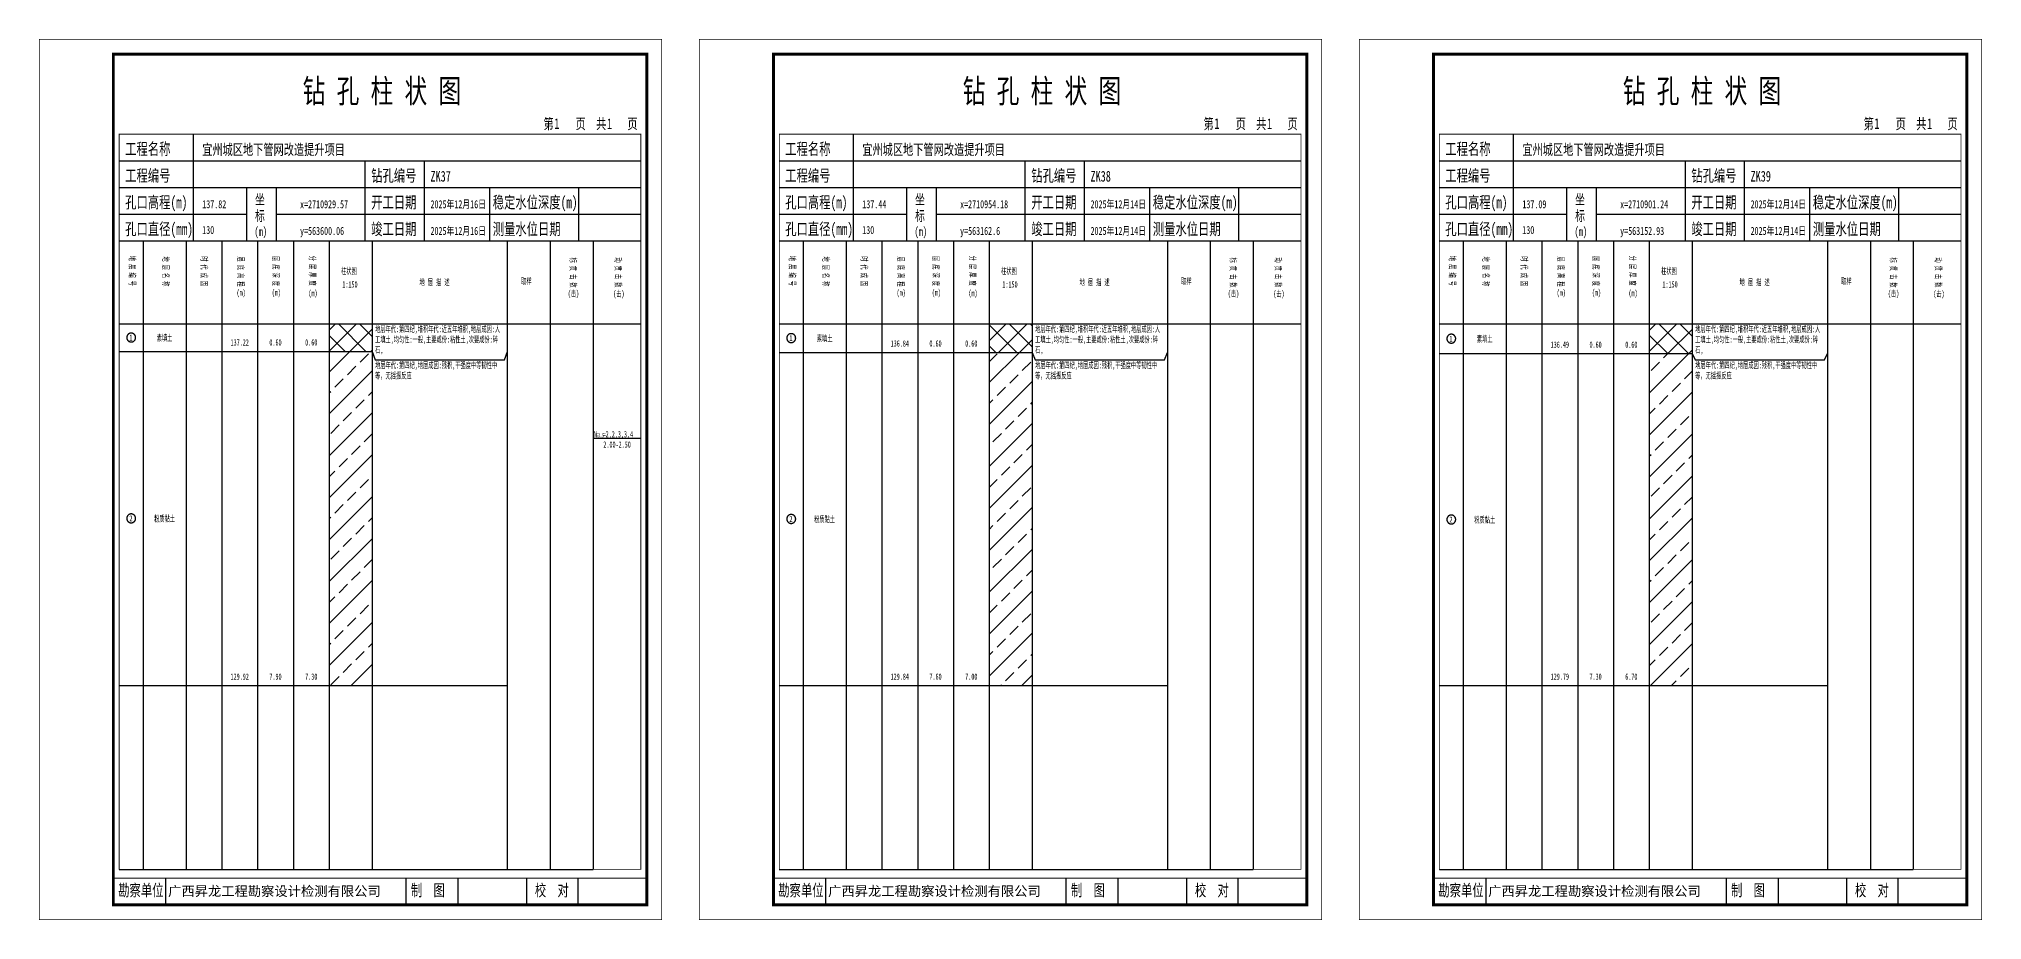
# Model space of a CAD drawing. Header units: millimetres. Extents: x 0 to 2711117, y 0 to 567555.
# Drawn here: x 66583 to 67239, y 0 to 297 of the extents above; entities that cross this region are included whole.
import ezdxf
from ezdxf.enums import TextEntityAlignment as Align

# ---------------------------------------------------------------- set-up
doc = ezdxf.new("R2010")
doc.units = ezdxf.units.MM
doc.layers.add('GICAD_POU_TEXTS', color=7, linetype='Continuous')
doc.layers.add('勘察点图例', color=7, linetype='Continuous')
doc.styles.add('HEAD_FONT', font='simfang.ttf', dxfattribs={"width": 0.6})
doc.styles.add('HEAD_FONT2', font='simfang.ttf', dxfattribs={"width": 0.6})
doc.styles.add('HT', font='simhei.ttf')
doc.styles.add('LZ_FONT', font='simfang.ttf', dxfattribs={"width": 0.7, "height": 8})
doc.styles.add('成果图图块', font='simfang.ttf', dxfattribs={"height": 2.5})
doc.styles.add('成果图表体', font='simfang.ttf', dxfattribs={"width": 0.6, "height": 2.1})
pattern_1 = [(45, (0, 0), (-3.5355339, 3.5355339), []), (135, (0, 0), (-3.5355339, -3.5355339), [])]
pattern_2 = [(45, (0, 0), (-7.0710678, 7.0710678), []), (45, (7.071, 0), (-7.0710678, 7.0710678), [4, -2])]

# ---------------------------------------------------------------- blocks, each defined once
blk = doc.blocks.new('ZK37')
for p, q in [((52, 229), (52, 265)), ((27, 256), (203, 256)), ((110, 229), (110, 256)), ((130, 229), (130, 256)), ((27, 247), (203, 247)), ((70, 229), (70, 247)), ((80, 229), (80, 247)), ((152, 229), (152, 247)), ((182, 229), (182, 247)), ((27, 238), (70, 238)), ((80, 238), (203, 238)), ((27, 229), (35.05, 229)), ((35.05, 229), (35.05, 17)), ((35.05, 229), (49.53, 229)), ((49.53, 229), (49.53, 17)), ((49.53, 229), (61.6, 229)), ((61.6, 229), (61.6, 17)), ((61.6, 229), (73.68, 229)), ((73.68, 229), (73.68, 17)), ((73.68, 229), (85.75, 229)), ((85.75, 229), (85.75, 17)), ((85.75, 229), (97.82, 229)), ((97.82, 229), (97.82, 17)), ((97.82, 229), (112.3, 229)), ((112.3, 229), (112.3, 17)), ((112.3, 229), (157.93, 229)), ((157.93, 229), (157.93, 17)), ((157.93, 229), (172.42, 229)), ((172.42, 229), (172.42, 17)), ((172.42, 229), (186.9, 229)), ((186.9, 229), (186.9, 17)), ((186.9, 229), (203, 229)), ((27, 201), (203, 201)), ((27, 17), (35.05, 17)), ((35.05, 17), (49.53, 17)), ((42.74, 4.95), (42.74, 13.95)), ((42.74, 4.95), (42.74, 13.95)), ((49.53, 17), (61.6, 17)), ((61.6, 17), (73.68, 17)), ((73.68, 17), (85.75, 17)), ((85.75, 17), (97.82, 17)), ((97.82, 17), (112.3, 17)), ((112.3, 17), (157.93, 17)), ((123.83, 4.95), (123.83, 13.95)), ((141.38, 4.95), (141.38, 13.95)), ((157.93, 17), (172.42, 17)), ((164.48, 4.95), (164.48, 13.95)), ((172.42, 17), (186.9, 17)), ((181.84, 4.95), (181.84, 13.95)), ((181.84, 4.95), (181.84, 13.95))]:
    blk.add_line(p, q)
for points, const_width in [([(0, 0), (210, 0), (210, 297), (0, 297)], 0.25), ([(25, 5), (205, 5), (205, 292), (25, 292)], 1), ([(27, 265), (203, 265), (203, 17), (27, 17)], 0.3)]:
    blk.add_lwpolyline(points, close=True, dxfattribs=dict(const_width=const_width))
at = {"const_width": 0.3}
for points in [[(27, 229), (203, 229)], [(25, 14), (205, 14)]]:
    blk.add_lwpolyline(points, dxfattribs=at)
at = {"style": 'LZ_FONT', "width": 0.7}
for s, height, p in [('钻 孔 柱 状 图', 8, (88.9, 275.54)), ('第', 3.6, (170.12, 266.7)), ('1', 3.6, (173.78, 266.75)), ('页', 3.6, (180.96, 266.7)), ('共', 3.6, (187.88, 266.7)), ('1', 3.6, (191.54, 266.7)), ('页', 3.6, (198.44, 266.7)), ('工程名称', 4, (29, 258)), ('宜州城区地下管网改造提升项目', 3.6, (55, 258)), ('工程编号', 4, (29, 249)), ('钻孔编号', 4, (112, 249)), ('ZK37', 3.6, (132, 249)), ('孔口高程(m)', 4, (29, 240)), ('137.82', 2.7, (55, 240)), ('坐', 3.5, (72.79, 241.24)), ('x=2710929.57', 2.7, (88, 240)), ('开工日期', 4, (112, 240)), ('2025年12月16日', 2.7, (132, 240)), ('稳定水位深度(m)', 4, (153, 240)), ('标', 3.5, (72.79, 235.7)), ('孔口直径(mm)', 4, (29, 231)), ('130', 2.7, (54.98, 231.31)), ('(m) ', 3, (72.59, 230.65)), ('y=563600.06', 2.7, (88, 231)), ('竣工日期', 4, (112, 231)), ('2025年12月16日', 2.7, (132, 231)), ('测量水位日期', 4, (153, 231)), ('勘察单位', 4, (26.65, 7.95)), ('制  图', 4, (125.4, 7.95)), ('校  对', 4, (167.22, 7.95))]:
    blk.add_text(s, height=height, dxfattribs=at).set_placement(p)
at = {"style": 'HT'}
blk.add_text('广西昇龙工程勘察设计检测有限公司', height=3.2865, dxfattribs=at).set_placement((43.48, 8.02))
at = {"char_height": 2.1, "width": 22.806, "attachment_point": 1, "rotation": 270, "style": 'HEAD_FONT'}
for s, insert in [('地 层 编 号', (32.46, 223.92)), ('地 层 名 称', (43.79, 223.76)), ('时 代 成 因', (56.67, 223.83)), ('层 底 高 程', (69.07, 223.71)), ('层 底 深 度', (80.9, 223.91)), ('分 层 厚 度', (93.26, 224.01)), ('标 贯 击 数', (181.21, 223.37)), ('动 贯 击 数', (196.38, 223.43))]:
    blk.add_mtext(s, dxfattribs=dict(at, insert=insert))
at = {"char_height": 2.1, "attachment_point": 1}
for s, insert, width, style in [('柱状图', (101.82, 219.87), 7.855, 'HEAD_FONT2'), ('地 层 描 述', (128.29, 216.11), 22.0781, 'HEAD_FONT2'), ('取样', (162.58, 216.44), 7.855, 'HEAD_FONT2'), ('(m)', (66.58, 212.56), 4.7944, 'HEAD_FONT'), ('(m)', (78.47, 212.61), 4.7944, 'HEAD_FONT'), ('(m)', (90.81, 212.43), 4.7944, 'HEAD_FONT'), ('1:150', (102.26, 215.36), 6.9223, 'HEAD_FONT2'), ('(击)', (178.33, 212.31), 7.855, 'HEAD_FONT2'), ('(击)', (193.64, 212.22), 7.855, 'HEAD_FONT2')]:
    blk.add_mtext(s, dxfattribs=dict(at, insert=insert, width=width, style=style))
blk = doc.blocks.new('ZK37_0')
at = {"color": 7}
blk.add_polyline3d([(-1.5, 0.02, 0), (-1.5, -0.06, 0), (-1.49, -0.13, 0), (-1.48, -0.2, 0), (-1.47, -0.28, 0), (-1.46, -0.35, 0), (-1.44, -0.42, 0), (-1.41, -0.49, 0), (-1.39, -0.56, 0), (-1.36, -0.63, 0), (-1.32, -0.69, 0), (-1.29, -0.76, 0), (-1.25, -0.82, 0), (-1.2, -0.88, 0), (-1.16, -0.94, 0), (-1.11, -0.99, 0), (-1.06, -1.04, 0), (-1.01, -1.1, 0), (-0.95, -1.14, 0), (-0.89, -1.19, 0), (-0.83, -1.23, 0), (-0.77, -1.27, 0), (-0.71, -1.31, 0), (-0.64, -1.34, 0), (-0.57, -1.37, 0), (-0.51, -1.4, 0), (-0.44, -1.42, 0), (-0.36, -1.44, 0), (-0.29, -1.46, 0), (-0.22, -1.47, 0), (-0.15, -1.48, 0), (-0.07, -1.48, 0), (0, -1.48, 0), (0.07, -1.48, 0), (0.15, -1.48, 0), (0.22, -1.47, 0), (0.29, -1.46, 0), (0.36, -1.44, 0), (0.44, -1.42, 0), (0.51, -1.4, 0), (0.57, -1.37, 0), (0.64, -1.34, 0), (0.71, -1.31, 0), (0.77, -1.27, 0), (0.83, -1.23, 0), (0.89, -1.19, 0), (0.95, -1.14, 0), (1.01, -1.1, 0), (1.06, -1.04, 0), (1.11, -0.99, 0), (1.16, -0.94, 0), (1.2, -0.88, 0), (1.25, -0.82, 0), (1.29, -0.76, 0), (1.32, -0.69, 0), (1.36, -0.63, 0), (1.39, -0.56, 0), (1.41, -0.49, 0), (1.44, -0.42, 0), (1.46, -0.35, 0), (1.47, -0.28, 0), (1.48, -0.2, 0), (1.49, -0.13, 0), (1.5, -0.06, 0), (1.5, 0.02, 0), (1.5, 0.09, 0), (1.49, 0.16, 0), (1.48, 0.24, 0), (1.47, 0.31, 0), (1.46, 0.38, 0), (1.44, 0.45, 0), (1.41, 0.52, 0), (1.39, 0.59, 0), (1.36, 0.66, 0), (1.32, 0.72, 0), (1.29, 0.79, 0), (1.25, 0.85, 0), (1.2, 0.91, 0), (1.16, 0.97, 0), (1.11, 1.02, 0), (1.06, 1.08, 0), (1.01, 1.13, 0), (0.95, 1.18, 0), (0.89, 1.22, 0), (0.83, 1.26, 0), (0.77, 1.3, 0), (0.71, 1.34, 0), (0.64, 1.37, 0), (0.57, 1.4, 0), (0.51, 1.43, 0), (0.44, 1.45, 0), (0.36, 1.47, 0), (0.29, 1.49, 0), (0.22, 1.5, 0), (0.15, 1.51, 0), (0.07, 1.51, 0), (0, 1.52, 0), (-0.07, 1.51, 0), (-0.15, 1.51, 0), (-0.22, 1.5, 0), (-0.29, 1.49, 0), (-0.36, 1.47, 0), (-0.44, 1.45, 0), (-0.51, 1.43, 0), (-0.57, 1.4, 0), (-0.64, 1.37, 0), (-0.71, 1.34, 0), (-0.77, 1.3, 0), (-0.83, 1.26, 0), (-0.89, 1.22, 0), (-0.95, 1.18, 0), (-1.01, 1.13, 0), (-1.06, 1.08, 0), (-1.11, 1.02, 0), (-1.16, 0.97, 0), (-1.2, 0.91, 0), (-1.25, 0.85, 0), (-1.29, 0.79, 0), (-1.32, 0.72, 0), (-1.36, 0.66, 0), (-1.39, 0.59, 0), (-1.41, 0.52, 0), (-1.44, 0.45, 0), (-1.46, 0.38, 0), (-1.47, 0.31, 0), (-1.48, 0.24, 0), (-1.49, 0.16, 0), (-1.5, 0.09, 0), (-1.5, 0.02, 0)], dxfattribs=at)
at = {"layer": 'GICAD_POU_TEXTS', "color": 7, "style": '成果图图块', "width": 0.7}
blk.add_text('1', height=2, dxfattribs=at).set_placement((-0.09, -0.99), align=Align.CENTER)
blk = doc.blocks.new('ZK37_1')
at = {"color": 7}
blk.add_polyline3d([(-1.5, 0.02, 0), (-1.5, -0.06, 0), (-1.49, -0.13, 0), (-1.48, -0.2, 0), (-1.47, -0.28, 0), (-1.46, -0.35, 0), (-1.44, -0.42, 0), (-1.41, -0.49, 0), (-1.39, -0.56, 0), (-1.36, -0.63, 0), (-1.32, -0.69, 0), (-1.29, -0.76, 0), (-1.25, -0.82, 0), (-1.2, -0.88, 0), (-1.16, -0.94, 0), (-1.11, -0.99, 0), (-1.06, -1.04, 0), (-1.01, -1.1, 0), (-0.95, -1.14, 0), (-0.89, -1.19, 0), (-0.83, -1.23, 0), (-0.77, -1.27, 0), (-0.71, -1.31, 0), (-0.64, -1.34, 0), (-0.57, -1.37, 0), (-0.51, -1.4, 0), (-0.44, -1.42, 0), (-0.36, -1.44, 0), (-0.29, -1.46, 0), (-0.22, -1.47, 0), (-0.15, -1.48, 0), (-0.07, -1.48, 0), (0, -1.48, 0), (0.07, -1.48, 0), (0.15, -1.48, 0), (0.22, -1.47, 0), (0.29, -1.46, 0), (0.36, -1.44, 0), (0.44, -1.42, 0), (0.51, -1.4, 0), (0.57, -1.37, 0), (0.64, -1.34, 0), (0.71, -1.31, 0), (0.77, -1.27, 0), (0.83, -1.23, 0), (0.89, -1.19, 0), (0.95, -1.14, 0), (1.01, -1.1, 0), (1.06, -1.04, 0), (1.11, -0.99, 0), (1.16, -0.94, 0), (1.2, -0.88, 0), (1.25, -0.82, 0), (1.29, -0.76, 0), (1.32, -0.69, 0), (1.36, -0.63, 0), (1.39, -0.56, 0), (1.41, -0.49, 0), (1.44, -0.42, 0), (1.46, -0.35, 0), (1.47, -0.28, 0), (1.48, -0.2, 0), (1.49, -0.13, 0), (1.5, -0.06, 0), (1.5, 0.02, 0), (1.5, 0.09, 0), (1.49, 0.16, 0), (1.48, 0.24, 0), (1.47, 0.31, 0), (1.46, 0.38, 0), (1.44, 0.45, 0), (1.41, 0.52, 0), (1.39, 0.59, 0), (1.36, 0.66, 0), (1.32, 0.72, 0), (1.29, 0.79, 0), (1.25, 0.85, 0), (1.2, 0.91, 0), (1.16, 0.97, 0), (1.11, 1.02, 0), (1.06, 1.08, 0), (1.01, 1.13, 0), (0.95, 1.18, 0), (0.89, 1.22, 0), (0.83, 1.26, 0), (0.77, 1.3, 0), (0.71, 1.34, 0), (0.64, 1.37, 0), (0.57, 1.4, 0), (0.51, 1.43, 0), (0.44, 1.45, 0), (0.36, 1.47, 0), (0.29, 1.49, 0), (0.22, 1.5, 0), (0.15, 1.51, 0), (0.07, 1.51, 0), (0, 1.52, 0), (-0.07, 1.51, 0), (-0.15, 1.51, 0), (-0.22, 1.5, 0), (-0.29, 1.49, 0), (-0.36, 1.47, 0), (-0.44, 1.45, 0), (-0.51, 1.43, 0), (-0.57, 1.4, 0), (-0.64, 1.37, 0), (-0.71, 1.34, 0), (-0.77, 1.3, 0), (-0.83, 1.26, 0), (-0.89, 1.22, 0), (-0.95, 1.18, 0), (-1.01, 1.13, 0), (-1.06, 1.08, 0), (-1.11, 1.02, 0), (-1.16, 0.97, 0), (-1.2, 0.91, 0), (-1.25, 0.85, 0), (-1.29, 0.79, 0), (-1.32, 0.72, 0), (-1.36, 0.66, 0), (-1.39, 0.59, 0), (-1.41, 0.52, 0), (-1.44, 0.45, 0), (-1.46, 0.38, 0), (-1.47, 0.31, 0), (-1.48, 0.24, 0), (-1.49, 0.16, 0), (-1.5, 0.09, 0), (-1.5, 0.02, 0)], dxfattribs=at)
at = {"layer": 'GICAD_POU_TEXTS', "color": 7, "style": '成果图图块', "width": 0.7}
blk.add_text('2', height=2, dxfattribs=at).set_placement((-0.09, -0.99), align=Align.CENTER)
blk = doc.blocks.new('ZK38')
for p, q in [((52, 229), (52, 265)), ((27, 256), (203, 256)), ((110, 229), (110, 256)), ((130, 229), (130, 256)), ((27, 247), (203, 247)), ((70, 229), (70, 247)), ((80, 229), (80, 247)), ((152, 229), (152, 247)), ((182, 229), (182, 247)), ((27, 238), (70, 238)), ((80, 238), (203, 238)), ((27, 229), (35.05, 229)), ((35.05, 229), (35.05, 17)), ((35.05, 229), (49.53, 229)), ((49.53, 229), (49.53, 17)), ((49.53, 229), (61.6, 229)), ((61.6, 229), (61.6, 17)), ((61.6, 229), (73.68, 229)), ((73.68, 229), (73.68, 17)), ((73.68, 229), (85.75, 229)), ((85.75, 229), (85.75, 17)), ((85.75, 229), (97.82, 229)), ((97.82, 229), (97.82, 17)), ((97.82, 229), (112.3, 229)), ((112.3, 229), (112.3, 17)), ((112.3, 229), (157.93, 229)), ((157.93, 229), (157.93, 17)), ((157.93, 229), (172.42, 229)), ((172.42, 229), (172.42, 17)), ((172.42, 229), (186.9, 229)), ((186.9, 229), (186.9, 17)), ((186.9, 229), (203, 229)), ((27, 201), (203, 201)), ((27, 17), (35.05, 17)), ((35.05, 17), (49.53, 17)), ((42.74, 4.95), (42.74, 13.95)), ((42.74, 4.95), (42.74, 13.95)), ((49.53, 17), (61.6, 17)), ((61.6, 17), (73.68, 17)), ((73.68, 17), (85.75, 17)), ((85.75, 17), (97.82, 17)), ((97.82, 17), (112.3, 17)), ((112.3, 17), (157.93, 17)), ((123.83, 4.95), (123.83, 13.95)), ((141.38, 4.95), (141.38, 13.95)), ((157.93, 17), (172.42, 17)), ((164.48, 4.95), (164.48, 13.95)), ((172.42, 17), (186.9, 17)), ((181.84, 4.95), (181.84, 13.95)), ((181.84, 4.95), (181.84, 13.95))]:
    blk.add_line(p, q)
for points, const_width in [([(0, 0), (210, 0), (210, 297), (0, 297)], 0.25), ([(25, 5), (205, 5), (205, 292), (25, 292)], 1), ([(27, 265), (203, 265), (203, 17), (27, 17)], 0.3)]:
    blk.add_lwpolyline(points, close=True, dxfattribs=dict(const_width=const_width))
at = {"const_width": 0.3}
for points in [[(27, 229), (203, 229)], [(25, 14), (205, 14)]]:
    blk.add_lwpolyline(points, dxfattribs=at)
at = {"style": 'LZ_FONT', "width": 0.7}
for s, height, p in [('钻 孔 柱 状 图', 8, (88.9, 275.54)), ('第', 3.6, (170.12, 266.7)), ('1', 3.6, (173.78, 266.75)), ('页', 3.6, (180.96, 266.7)), ('共', 3.6, (187.88, 266.7)), ('1', 3.6, (191.54, 266.7)), ('页', 3.6, (198.44, 266.7)), ('工程名称', 4, (29, 258)), ('宜州城区地下管网改造提升项目', 3.6, (55, 258)), ('工程编号', 4, (29, 249)), ('钻孔编号', 4, (112, 249)), ('ZK38', 3.6, (132, 249)), ('孔口高程(m)', 4, (29, 240)), ('137.44', 2.7, (55, 240)), ('坐', 3.5, (72.79, 241.24)), ('x=2710954.18', 2.7, (88, 240)), ('开工日期', 4, (112, 240)), ('2025年12月14日', 2.7, (132, 240)), ('稳定水位深度(m)', 4, (153, 240)), ('标', 3.5, (72.79, 235.7)), ('孔口直径(mm)', 4, (29, 231)), ('130', 2.7, (54.98, 231.31)), ('(m) ', 3, (72.59, 230.65)), ('y=563162.6', 2.7, (88, 231)), ('竣工日期', 4, (112, 231)), ('2025年12月14日', 2.7, (132, 231)), ('测量水位日期', 4, (153, 231)), ('勘察单位', 4, (26.65, 7.95)), ('制  图', 4, (125.4, 7.95)), ('校  对', 4, (167.22, 7.95))]:
    blk.add_text(s, height=height, dxfattribs=at).set_placement(p)
at = {"style": 'HT'}
blk.add_text('广西昇龙工程勘察设计检测有限公司', height=3.2865, dxfattribs=at).set_placement((43.48, 8.02))
at = {"char_height": 2.1, "width": 22.806, "attachment_point": 1, "rotation": 270, "style": 'HEAD_FONT'}
for s, insert in [('地 层 编 号', (32.46, 223.92)), ('地 层 名 称', (43.79, 223.76)), ('时 代 成 因', (56.67, 223.83)), ('层 底 高 程', (69.07, 223.71)), ('层 底 深 度', (80.9, 223.91)), ('分 层 厚 度', (93.26, 224.01)), ('标 贯 击 数', (181.21, 223.37)), ('动 贯 击 数', (196.38, 223.43))]:
    blk.add_mtext(s, dxfattribs=dict(at, insert=insert))
at = {"char_height": 2.1, "attachment_point": 1}
for s, insert, width, style in [('柱状图', (101.82, 219.87), 7.855, 'HEAD_FONT2'), ('地 层 描 述', (128.29, 216.11), 22.0781, 'HEAD_FONT2'), ('取样', (162.58, 216.44), 7.855, 'HEAD_FONT2'), ('(m)', (66.58, 212.56), 4.7944, 'HEAD_FONT'), ('(m)', (78.47, 212.61), 4.7944, 'HEAD_FONT'), ('(m)', (90.81, 212.43), 4.7944, 'HEAD_FONT'), ('1:150', (102.26, 215.36), 6.9223, 'HEAD_FONT2'), ('(击)', (178.33, 212.31), 7.855, 'HEAD_FONT2'), ('(击)', (193.64, 212.22), 7.855, 'HEAD_FONT2')]:
    blk.add_mtext(s, dxfattribs=dict(at, insert=insert, width=width, style=style))
blk = doc.blocks.new('ZK38_0')
at = {"color": 7}
blk.add_polyline3d([(-1.5, 0.02, 0), (-1.5, -0.06, 0), (-1.49, -0.13, 0), (-1.48, -0.2, 0), (-1.47, -0.28, 0), (-1.46, -0.35, 0), (-1.44, -0.42, 0), (-1.41, -0.49, 0), (-1.39, -0.56, 0), (-1.36, -0.63, 0), (-1.32, -0.69, 0), (-1.29, -0.76, 0), (-1.25, -0.82, 0), (-1.2, -0.88, 0), (-1.16, -0.94, 0), (-1.11, -0.99, 0), (-1.06, -1.04, 0), (-1.01, -1.1, 0), (-0.95, -1.14, 0), (-0.89, -1.19, 0), (-0.83, -1.23, 0), (-0.77, -1.27, 0), (-0.71, -1.31, 0), (-0.64, -1.34, 0), (-0.57, -1.37, 0), (-0.51, -1.4, 0), (-0.44, -1.42, 0), (-0.36, -1.44, 0), (-0.29, -1.46, 0), (-0.22, -1.47, 0), (-0.15, -1.48, 0), (-0.07, -1.48, 0), (0, -1.48, 0), (0.07, -1.48, 0), (0.15, -1.48, 0), (0.22, -1.47, 0), (0.29, -1.46, 0), (0.36, -1.44, 0), (0.44, -1.42, 0), (0.51, -1.4, 0), (0.57, -1.37, 0), (0.64, -1.34, 0), (0.71, -1.31, 0), (0.77, -1.27, 0), (0.83, -1.23, 0), (0.89, -1.19, 0), (0.95, -1.14, 0), (1.01, -1.1, 0), (1.06, -1.04, 0), (1.11, -0.99, 0), (1.16, -0.94, 0), (1.2, -0.88, 0), (1.25, -0.82, 0), (1.29, -0.76, 0), (1.32, -0.69, 0), (1.36, -0.63, 0), (1.39, -0.56, 0), (1.41, -0.49, 0), (1.44, -0.42, 0), (1.46, -0.35, 0), (1.47, -0.28, 0), (1.48, -0.2, 0), (1.49, -0.13, 0), (1.5, -0.06, 0), (1.5, 0.02, 0), (1.5, 0.09, 0), (1.49, 0.16, 0), (1.48, 0.24, 0), (1.47, 0.31, 0), (1.46, 0.38, 0), (1.44, 0.45, 0), (1.41, 0.52, 0), (1.39, 0.59, 0), (1.36, 0.66, 0), (1.32, 0.72, 0), (1.29, 0.79, 0), (1.25, 0.85, 0), (1.2, 0.91, 0), (1.16, 0.97, 0), (1.11, 1.02, 0), (1.06, 1.08, 0), (1.01, 1.13, 0), (0.95, 1.18, 0), (0.89, 1.22, 0), (0.83, 1.26, 0), (0.77, 1.3, 0), (0.71, 1.34, 0), (0.64, 1.37, 0), (0.57, 1.4, 0), (0.51, 1.43, 0), (0.44, 1.45, 0), (0.36, 1.47, 0), (0.29, 1.49, 0), (0.22, 1.5, 0), (0.15, 1.51, 0), (0.07, 1.51, 0), (0, 1.52, 0), (-0.07, 1.51, 0), (-0.15, 1.51, 0), (-0.22, 1.5, 0), (-0.29, 1.49, 0), (-0.36, 1.47, 0), (-0.44, 1.45, 0), (-0.51, 1.43, 0), (-0.57, 1.4, 0), (-0.64, 1.37, 0), (-0.71, 1.34, 0), (-0.77, 1.3, 0), (-0.83, 1.26, 0), (-0.89, 1.22, 0), (-0.95, 1.18, 0), (-1.01, 1.13, 0), (-1.06, 1.08, 0), (-1.11, 1.02, 0), (-1.16, 0.97, 0), (-1.2, 0.91, 0), (-1.25, 0.85, 0), (-1.29, 0.79, 0), (-1.32, 0.72, 0), (-1.36, 0.66, 0), (-1.39, 0.59, 0), (-1.41, 0.52, 0), (-1.44, 0.45, 0), (-1.46, 0.38, 0), (-1.47, 0.31, 0), (-1.48, 0.24, 0), (-1.49, 0.16, 0), (-1.5, 0.09, 0), (-1.5, 0.02, 0)], dxfattribs=at)
at = {"layer": 'GICAD_POU_TEXTS', "color": 7, "style": '成果图图块', "width": 0.7}
blk.add_text('1', height=2, dxfattribs=at).set_placement((-0.09, -0.99), align=Align.CENTER)
blk = doc.blocks.new('ZK38_1')
at = {"color": 7}
blk.add_polyline3d([(-1.5, 0.02, 0), (-1.5, -0.06, 0), (-1.49, -0.13, 0), (-1.48, -0.2, 0), (-1.47, -0.28, 0), (-1.46, -0.35, 0), (-1.44, -0.42, 0), (-1.41, -0.49, 0), (-1.39, -0.56, 0), (-1.36, -0.63, 0), (-1.32, -0.69, 0), (-1.29, -0.76, 0), (-1.25, -0.82, 0), (-1.2, -0.88, 0), (-1.16, -0.94, 0), (-1.11, -0.99, 0), (-1.06, -1.04, 0), (-1.01, -1.1, 0), (-0.95, -1.14, 0), (-0.89, -1.19, 0), (-0.83, -1.23, 0), (-0.77, -1.27, 0), (-0.71, -1.31, 0), (-0.64, -1.34, 0), (-0.57, -1.37, 0), (-0.51, -1.4, 0), (-0.44, -1.42, 0), (-0.36, -1.44, 0), (-0.29, -1.46, 0), (-0.22, -1.47, 0), (-0.15, -1.48, 0), (-0.07, -1.48, 0), (0, -1.48, 0), (0.07, -1.48, 0), (0.15, -1.48, 0), (0.22, -1.47, 0), (0.29, -1.46, 0), (0.36, -1.44, 0), (0.44, -1.42, 0), (0.51, -1.4, 0), (0.57, -1.37, 0), (0.64, -1.34, 0), (0.71, -1.31, 0), (0.77, -1.27, 0), (0.83, -1.23, 0), (0.89, -1.19, 0), (0.95, -1.14, 0), (1.01, -1.1, 0), (1.06, -1.04, 0), (1.11, -0.99, 0), (1.16, -0.94, 0), (1.2, -0.88, 0), (1.25, -0.82, 0), (1.29, -0.76, 0), (1.32, -0.69, 0), (1.36, -0.63, 0), (1.39, -0.56, 0), (1.41, -0.49, 0), (1.44, -0.42, 0), (1.46, -0.35, 0), (1.47, -0.28, 0), (1.48, -0.2, 0), (1.49, -0.13, 0), (1.5, -0.06, 0), (1.5, 0.02, 0), (1.5, 0.09, 0), (1.49, 0.16, 0), (1.48, 0.24, 0), (1.47, 0.31, 0), (1.46, 0.38, 0), (1.44, 0.45, 0), (1.41, 0.52, 0), (1.39, 0.59, 0), (1.36, 0.66, 0), (1.32, 0.72, 0), (1.29, 0.79, 0), (1.25, 0.85, 0), (1.2, 0.91, 0), (1.16, 0.97, 0), (1.11, 1.02, 0), (1.06, 1.08, 0), (1.01, 1.13, 0), (0.95, 1.18, 0), (0.89, 1.22, 0), (0.83, 1.26, 0), (0.77, 1.3, 0), (0.71, 1.34, 0), (0.64, 1.37, 0), (0.57, 1.4, 0), (0.51, 1.43, 0), (0.44, 1.45, 0), (0.36, 1.47, 0), (0.29, 1.49, 0), (0.22, 1.5, 0), (0.15, 1.51, 0), (0.07, 1.51, 0), (0, 1.52, 0), (-0.07, 1.51, 0), (-0.15, 1.51, 0), (-0.22, 1.5, 0), (-0.29, 1.49, 0), (-0.36, 1.47, 0), (-0.44, 1.45, 0), (-0.51, 1.43, 0), (-0.57, 1.4, 0), (-0.64, 1.37, 0), (-0.71, 1.34, 0), (-0.77, 1.3, 0), (-0.83, 1.26, 0), (-0.89, 1.22, 0), (-0.95, 1.18, 0), (-1.01, 1.13, 0), (-1.06, 1.08, 0), (-1.11, 1.02, 0), (-1.16, 0.97, 0), (-1.2, 0.91, 0), (-1.25, 0.85, 0), (-1.29, 0.79, 0), (-1.32, 0.72, 0), (-1.36, 0.66, 0), (-1.39, 0.59, 0), (-1.41, 0.52, 0), (-1.44, 0.45, 0), (-1.46, 0.38, 0), (-1.47, 0.31, 0), (-1.48, 0.24, 0), (-1.49, 0.16, 0), (-1.5, 0.09, 0), (-1.5, 0.02, 0)], dxfattribs=at)
at = {"layer": 'GICAD_POU_TEXTS', "color": 7, "style": '成果图图块', "width": 0.7}
blk.add_text('2', height=2, dxfattribs=at).set_placement((-0.09, -0.99), align=Align.CENTER)
blk = doc.blocks.new('ZK39')
for p, q in [((52, 229), (52, 265)), ((27, 256), (203, 256)), ((110, 229), (110, 256)), ((130, 229), (130, 256)), ((27, 247), (203, 247)), ((70, 229), (70, 247)), ((80, 229), (80, 247)), ((152, 229), (152, 247)), ((182, 229), (182, 247)), ((27, 238), (70, 238)), ((80, 238), (203, 238)), ((27, 229), (35.05, 229)), ((35.05, 229), (35.05, 17)), ((35.05, 229), (49.53, 229)), ((49.53, 229), (49.53, 17)), ((49.53, 229), (61.6, 229)), ((61.6, 229), (61.6, 17)), ((61.6, 229), (73.68, 229)), ((73.68, 229), (73.68, 17)), ((73.68, 229), (85.75, 229)), ((85.75, 229), (85.75, 17)), ((85.75, 229), (97.82, 229)), ((97.82, 229), (97.82, 17)), ((97.82, 229), (112.3, 229)), ((112.3, 229), (112.3, 17)), ((112.3, 229), (157.93, 229)), ((157.93, 229), (157.93, 17)), ((157.93, 229), (172.42, 229)), ((172.42, 229), (172.42, 17)), ((172.42, 229), (186.9, 229)), ((186.9, 229), (186.9, 17)), ((186.9, 229), (203, 229)), ((27, 201), (203, 201)), ((27, 17), (35.05, 17)), ((35.05, 17), (49.53, 17)), ((42.74, 4.95), (42.74, 13.95)), ((42.74, 4.95), (42.74, 13.95)), ((49.53, 17), (61.6, 17)), ((61.6, 17), (73.68, 17)), ((73.68, 17), (85.75, 17)), ((85.75, 17), (97.82, 17)), ((97.82, 17), (112.3, 17)), ((112.3, 17), (157.93, 17)), ((123.83, 4.95), (123.83, 13.95)), ((141.38, 4.95), (141.38, 13.95)), ((157.93, 17), (172.42, 17)), ((164.48, 4.95), (164.48, 13.95)), ((172.42, 17), (186.9, 17)), ((181.84, 4.95), (181.84, 13.95)), ((181.84, 4.95), (181.84, 13.95))]:
    blk.add_line(p, q)
for points, const_width in [([(0, 0), (210, 0), (210, 297), (0, 297)], 0.25), ([(25, 5), (205, 5), (205, 292), (25, 292)], 1), ([(27, 265), (203, 265), (203, 17), (27, 17)], 0.3)]:
    blk.add_lwpolyline(points, close=True, dxfattribs=dict(const_width=const_width))
at = {"const_width": 0.3}
for points in [[(27, 229), (203, 229)], [(25, 14), (205, 14)]]:
    blk.add_lwpolyline(points, dxfattribs=at)
at = {"style": 'LZ_FONT', "width": 0.7}
for s, height, p in [('钻 孔 柱 状 图', 8, (88.9, 275.54)), ('第', 3.6, (170.12, 266.7)), ('1', 3.6, (173.78, 266.75)), ('页', 3.6, (180.96, 266.7)), ('共', 3.6, (187.88, 266.7)), ('1', 3.6, (191.54, 266.7)), ('页', 3.6, (198.44, 266.7)), ('工程名称', 4, (29, 258)), ('宜州城区地下管网改造提升项目', 3.6, (55, 258)), ('工程编号', 4, (29, 249)), ('钻孔编号', 4, (112, 249)), ('ZK39', 3.6, (132, 249)), ('孔口高程(m)', 4, (29, 240)), ('137.09', 2.7, (55, 240)), ('坐', 3.5, (72.79, 241.24)), ('x=2710901.24', 2.7, (88, 240)), ('开工日期', 4, (112, 240)), ('2025年12月14日', 2.7, (132, 240)), ('稳定水位深度(m)', 4, (153, 240)), ('标', 3.5, (72.79, 235.7)), ('孔口直径(mm)', 4, (29, 231)), ('130', 2.7, (54.98, 231.31)), ('(m) ', 3, (72.59, 230.65)), ('y=563152.93', 2.7, (88, 231)), ('竣工日期', 4, (112, 231)), ('2025年12月14日', 2.7, (132, 231)), ('测量水位日期', 4, (153, 231)), ('勘察单位', 4, (26.65, 7.95)), ('制  图', 4, (125.4, 7.95)), ('校  对', 4, (167.22, 7.95))]:
    blk.add_text(s, height=height, dxfattribs=at).set_placement(p)
at = {"style": 'HT'}
blk.add_text('广西昇龙工程勘察设计检测有限公司', height=3.2865, dxfattribs=at).set_placement((43.48, 8.02))
at = {"char_height": 2.1, "width": 22.806, "attachment_point": 1, "rotation": 270, "style": 'HEAD_FONT'}
for s, insert in [('地 层 编 号', (32.46, 223.92)), ('地 层 名 称', (43.79, 223.76)), ('时 代 成 因', (56.67, 223.83)), ('层 底 高 程', (69.07, 223.71)), ('层 底 深 度', (80.9, 223.91)), ('分 层 厚 度', (93.26, 224.01)), ('标 贯 击 数', (181.21, 223.37)), ('动 贯 击 数', (196.38, 223.43))]:
    blk.add_mtext(s, dxfattribs=dict(at, insert=insert))
at = {"char_height": 2.1, "attachment_point": 1}
for s, insert, width, style in [('柱状图', (101.82, 219.87), 7.855, 'HEAD_FONT2'), ('地 层 描 述', (128.29, 216.11), 22.0781, 'HEAD_FONT2'), ('取样', (162.58, 216.44), 7.855, 'HEAD_FONT2'), ('(m)', (66.58, 212.56), 4.7944, 'HEAD_FONT'), ('(m)', (78.47, 212.61), 4.7944, 'HEAD_FONT'), ('(m)', (90.81, 212.43), 4.7944, 'HEAD_FONT'), ('1:150', (102.26, 215.36), 6.9223, 'HEAD_FONT2'), ('(击)', (178.33, 212.31), 7.855, 'HEAD_FONT2'), ('(击)', (193.64, 212.22), 7.855, 'HEAD_FONT2')]:
    blk.add_mtext(s, dxfattribs=dict(at, insert=insert, width=width, style=style))
blk = doc.blocks.new('ZK39_0')
at = {"color": 7}
blk.add_polyline3d([(-1.5, 0.02, 0), (-1.5, -0.06, 0), (-1.49, -0.13, 0), (-1.48, -0.2, 0), (-1.47, -0.28, 0), (-1.46, -0.35, 0), (-1.44, -0.42, 0), (-1.41, -0.49, 0), (-1.39, -0.56, 0), (-1.36, -0.63, 0), (-1.32, -0.69, 0), (-1.29, -0.76, 0), (-1.25, -0.82, 0), (-1.2, -0.88, 0), (-1.16, -0.94, 0), (-1.11, -0.99, 0), (-1.06, -1.04, 0), (-1.01, -1.1, 0), (-0.95, -1.14, 0), (-0.89, -1.19, 0), (-0.83, -1.23, 0), (-0.77, -1.27, 0), (-0.71, -1.31, 0), (-0.64, -1.34, 0), (-0.57, -1.37, 0), (-0.51, -1.4, 0), (-0.44, -1.42, 0), (-0.36, -1.44, 0), (-0.29, -1.46, 0), (-0.22, -1.47, 0), (-0.15, -1.48, 0), (-0.07, -1.48, 0), (0, -1.48, 0), (0.07, -1.48, 0), (0.15, -1.48, 0), (0.22, -1.47, 0), (0.29, -1.46, 0), (0.36, -1.44, 0), (0.44, -1.42, 0), (0.51, -1.4, 0), (0.57, -1.37, 0), (0.64, -1.34, 0), (0.71, -1.31, 0), (0.77, -1.27, 0), (0.83, -1.23, 0), (0.89, -1.19, 0), (0.95, -1.14, 0), (1.01, -1.1, 0), (1.06, -1.04, 0), (1.11, -0.99, 0), (1.16, -0.94, 0), (1.2, -0.88, 0), (1.25, -0.82, 0), (1.29, -0.76, 0), (1.32, -0.69, 0), (1.36, -0.63, 0), (1.39, -0.56, 0), (1.41, -0.49, 0), (1.44, -0.42, 0), (1.46, -0.35, 0), (1.47, -0.28, 0), (1.48, -0.2, 0), (1.49, -0.13, 0), (1.5, -0.06, 0), (1.5, 0.02, 0), (1.5, 0.09, 0), (1.49, 0.16, 0), (1.48, 0.24, 0), (1.47, 0.31, 0), (1.46, 0.38, 0), (1.44, 0.45, 0), (1.41, 0.52, 0), (1.39, 0.59, 0), (1.36, 0.66, 0), (1.32, 0.72, 0), (1.29, 0.79, 0), (1.25, 0.85, 0), (1.2, 0.91, 0), (1.16, 0.97, 0), (1.11, 1.02, 0), (1.06, 1.08, 0), (1.01, 1.13, 0), (0.95, 1.18, 0), (0.89, 1.22, 0), (0.83, 1.26, 0), (0.77, 1.3, 0), (0.71, 1.34, 0), (0.64, 1.37, 0), (0.57, 1.4, 0), (0.51, 1.43, 0), (0.44, 1.45, 0), (0.36, 1.47, 0), (0.29, 1.49, 0), (0.22, 1.5, 0), (0.15, 1.51, 0), (0.07, 1.51, 0), (0, 1.52, 0), (-0.07, 1.51, 0), (-0.15, 1.51, 0), (-0.22, 1.5, 0), (-0.29, 1.49, 0), (-0.36, 1.47, 0), (-0.44, 1.45, 0), (-0.51, 1.43, 0), (-0.57, 1.4, 0), (-0.64, 1.37, 0), (-0.71, 1.34, 0), (-0.77, 1.3, 0), (-0.83, 1.26, 0), (-0.89, 1.22, 0), (-0.95, 1.18, 0), (-1.01, 1.13, 0), (-1.06, 1.08, 0), (-1.11, 1.02, 0), (-1.16, 0.97, 0), (-1.2, 0.91, 0), (-1.25, 0.85, 0), (-1.29, 0.79, 0), (-1.32, 0.72, 0), (-1.36, 0.66, 0), (-1.39, 0.59, 0), (-1.41, 0.52, 0), (-1.44, 0.45, 0), (-1.46, 0.38, 0), (-1.47, 0.31, 0), (-1.48, 0.24, 0), (-1.49, 0.16, 0), (-1.5, 0.09, 0), (-1.5, 0.02, 0)], dxfattribs=at)
at = {"layer": 'GICAD_POU_TEXTS', "color": 7, "style": '成果图图块', "width": 0.7}
blk.add_text('1', height=2, dxfattribs=at).set_placement((-0.09, -0.99), align=Align.CENTER)
blk = doc.blocks.new('ZK39_1')
at = {"color": 7}
blk.add_polyline3d([(-1.5, 0.02, 0), (-1.5, -0.06, 0), (-1.49, -0.13, 0), (-1.48, -0.2, 0), (-1.47, -0.28, 0), (-1.46, -0.35, 0), (-1.44, -0.42, 0), (-1.41, -0.49, 0), (-1.39, -0.56, 0), (-1.36, -0.63, 0), (-1.32, -0.69, 0), (-1.29, -0.76, 0), (-1.25, -0.82, 0), (-1.2, -0.88, 0), (-1.16, -0.94, 0), (-1.11, -0.99, 0), (-1.06, -1.04, 0), (-1.01, -1.1, 0), (-0.95, -1.14, 0), (-0.89, -1.19, 0), (-0.83, -1.23, 0), (-0.77, -1.27, 0), (-0.71, -1.31, 0), (-0.64, -1.34, 0), (-0.57, -1.37, 0), (-0.51, -1.4, 0), (-0.44, -1.42, 0), (-0.36, -1.44, 0), (-0.29, -1.46, 0), (-0.22, -1.47, 0), (-0.15, -1.48, 0), (-0.07, -1.48, 0), (0, -1.48, 0), (0.07, -1.48, 0), (0.15, -1.48, 0), (0.22, -1.47, 0), (0.29, -1.46, 0), (0.36, -1.44, 0), (0.44, -1.42, 0), (0.51, -1.4, 0), (0.57, -1.37, 0), (0.64, -1.34, 0), (0.71, -1.31, 0), (0.77, -1.27, 0), (0.83, -1.23, 0), (0.89, -1.19, 0), (0.95, -1.14, 0), (1.01, -1.1, 0), (1.06, -1.04, 0), (1.11, -0.99, 0), (1.16, -0.94, 0), (1.2, -0.88, 0), (1.25, -0.82, 0), (1.29, -0.76, 0), (1.32, -0.69, 0), (1.36, -0.63, 0), (1.39, -0.56, 0), (1.41, -0.49, 0), (1.44, -0.42, 0), (1.46, -0.35, 0), (1.47, -0.28, 0), (1.48, -0.2, 0), (1.49, -0.13, 0), (1.5, -0.06, 0), (1.5, 0.02, 0), (1.5, 0.09, 0), (1.49, 0.16, 0), (1.48, 0.24, 0), (1.47, 0.31, 0), (1.46, 0.38, 0), (1.44, 0.45, 0), (1.41, 0.52, 0), (1.39, 0.59, 0), (1.36, 0.66, 0), (1.32, 0.72, 0), (1.29, 0.79, 0), (1.25, 0.85, 0), (1.2, 0.91, 0), (1.16, 0.97, 0), (1.11, 1.02, 0), (1.06, 1.08, 0), (1.01, 1.13, 0), (0.95, 1.18, 0), (0.89, 1.22, 0), (0.83, 1.26, 0), (0.77, 1.3, 0), (0.71, 1.34, 0), (0.64, 1.37, 0), (0.57, 1.4, 0), (0.51, 1.43, 0), (0.44, 1.45, 0), (0.36, 1.47, 0), (0.29, 1.49, 0), (0.22, 1.5, 0), (0.15, 1.51, 0), (0.07, 1.51, 0), (0, 1.52, 0), (-0.07, 1.51, 0), (-0.15, 1.51, 0), (-0.22, 1.5, 0), (-0.29, 1.49, 0), (-0.36, 1.47, 0), (-0.44, 1.45, 0), (-0.51, 1.43, 0), (-0.57, 1.4, 0), (-0.64, 1.37, 0), (-0.71, 1.34, 0), (-0.77, 1.3, 0), (-0.83, 1.26, 0), (-0.89, 1.22, 0), (-0.95, 1.18, 0), (-1.01, 1.13, 0), (-1.06, 1.08, 0), (-1.11, 1.02, 0), (-1.16, 0.97, 0), (-1.2, 0.91, 0), (-1.25, 0.85, 0), (-1.29, 0.79, 0), (-1.32, 0.72, 0), (-1.36, 0.66, 0), (-1.39, 0.59, 0), (-1.41, 0.52, 0), (-1.44, 0.45, 0), (-1.46, 0.38, 0), (-1.47, 0.31, 0), (-1.48, 0.24, 0), (-1.49, 0.16, 0), (-1.5, 0.09, 0), (-1.5, 0.02, 0)], dxfattribs=at)
at = {"layer": 'GICAD_POU_TEXTS', "color": 7, "style": '成果图图块', "width": 0.7}
blk.add_text('2', height=2, dxfattribs=at).set_placement((-0.09, -0.99), align=Align.CENTER)

msp = doc.modelspace()

# ---------------------------------------------------------------- hatches: boundary and pattern name
at = {"layer": '勘察点图例'}
h = msp.add_hatch(dxfattribs=at)
h.set_pattern_fill('GKSTT', color=256, scale=0.5, style=0, pattern_type=2)
h.set_pattern_definition(pattern_1)
h.paths.add_polyline_path([(66681.08, 191.73), (66695.57, 191.73), (66695.57, 201), (66681.08, 201)])
h = msp.add_hatch(dxfattribs=at)
h.set_pattern_fill('GKSTT', color=256, scale=0.5, style=0, pattern_type=2)
h.set_pattern_definition(pattern_1)
h.paths.add_polyline_path([(66903.77, 191.37), (66918.25, 191.37), (66918.25, 201), (66903.77, 201)])
h = msp.add_hatch(dxfattribs=at)
h.set_pattern_fill('GKSTT', color=256, scale=0.5, style=0, pattern_type=2)
h.set_pattern_definition(pattern_1)
h.paths.add_polyline_path([(67126.45, 190.97), (67140.94, 190.97), (67140.94, 201), (67126.45, 201)])
h = msp.add_hatch(dxfattribs=at)
h.set_pattern_fill('GKFZNT', color=256, scale=0.5, style=0, pattern_type=2)
h.set_pattern_definition(pattern_2)
h.paths.add_polyline_path([(66681.08, 79), (66695.57, 79), (66695.57, 191.73), (66681.08, 191.73)])
h = msp.add_hatch(dxfattribs=at)
h.set_pattern_fill('GKFZNT', color=256, scale=0.5, style=0, pattern_type=2)
h.set_pattern_definition(pattern_2)
h.paths.add_polyline_path([(66903.77, 79), (66918.25, 79), (66918.25, 191.37), (66903.77, 191.37)])
h = msp.add_hatch(dxfattribs=at)
h.set_pattern_fill('GKFZNT', color=256, scale=0.5, style=0, pattern_type=2)
h.set_pattern_definition(pattern_2)
h.paths.add_polyline_path([(67126.45, 79), (67140.94, 79), (67140.94, 190.97), (67126.45, 190.97)])

# ---------------------------------------------------------------- linework, layer by layer
for p, q in [((66610.26, 191.73), (66695.57, 191.73)), ((66695.57, 191.73), (66696.57, 188.81)), ((66740.2, 188.81), (66741.2, 191.73)), ((66832.95, 191.37), (66918.25, 191.37)), ((66918.25, 191.37), (66919.25, 188.81)), ((66962.88, 188.81), (66963.88, 191.37)), ((67055.64, 190.97), (67140.94, 190.97)), ((67140.94, 190.97), (67141.94, 188.81)), ((67185.57, 188.81), (67186.57, 190.97)), ((66696.57, 188.81), (66740.2, 188.81)), ((66919.25, 188.81), (66962.88, 188.81)), ((67141.94, 188.81), (67185.57, 188.81)), ((66770.17, 162.39), (66786.26, 162.39)), ((66610.26, 79), (66695.57, 79)), ((66695.57, 79), (66741.2, 79)), ((66832.95, 79), (66918.25, 79)), ((66918.25, 79), (66963.88, 79)), ((67055.64, 79), (67140.94, 79)), ((67140.94, 79), (67186.57, 79))]:
    msp.add_line(p, q, dxfattribs=at)

# ---------------------------------------------------------------- block references
for name, p in [('ZK37', (66583.26, 0)), ('ZK38', (66805.95, 0)), ('ZK39', (67028.64, 0)), ('ZK37_0', (66614.29, 196.37)), ('ZK38_0', (66836.97, 196.18)), ('ZK39_0', (67059.66, 195.99)), ('ZK37_1', (66614.29, 135.37)), ('ZK38_1', (66836.97, 135.18)), ('ZK39_1', (67059.66, 134.99))]:
    msp.add_blockref(name, p, dxfattribs=at)

# ---------------------------------------------------------------- texts
at = {"layer": '勘察点图例', "style": '成果图表体', "width": 0.6}
for s, p in [('素填土', (66625.55, 196.37)), ('素填土', (66848.24, 196.18)), ('素填土', (67070.93, 195.99)), ('137.22', (66650.9, 194.73)), ('0.60', (66662.97, 194.73)), ('0.60', (66675.05, 194.73)), ('136.84', (66873.59, 194.37)), ('0.60', (66885.66, 194.37)), ('0.60', (66897.73, 194.37)), ('136.49', (67096.28, 193.97)), ('0.60', (67108.35, 193.97)), ('0.60', (67120.42, 193.97)), ('2.00-2.50', (66778.22, 160.29)), ('粉质黏土', (66625.55, 135.37)), ('粉质黏土', (66848.24, 135.18)), ('粉质黏土', (67070.93, 134.99)), ('129.92', (66650.9, 82)), ('7.90', (66662.97, 82)), ('7.30', (66675.05, 82)), ('129.84', (66873.59, 82)), ('7.60', (66885.66, 82)), ('7.00', (66897.73, 82)), ('129.79', (67096.28, 82)), ('7.30', (67108.35, 82)), ('6.70', (67120.42, 82))]:
    msp.add_text(s, height=2.1, dxfattribs=at).set_placement(p, align=Align.MIDDLE)
for s, height, p in [('N', 2.1, (66770.37, 162.72)), ('63.5', 1.4, (66771.07, 162.72)), ('=', 2.1, (66773.37, 162.72))]:
    msp.add_text(s, height=height, dxfattribs=at).set_placement(p)
at = {"layer": '勘察点图例', "char_height": 2.1, "attachment_point": 1, "style": '成果图表体'}
for s, insert, width in [('地层年代:第四纪,堆积年代:近五年堆积,地层成因:人工填土,均匀性:一般,主要成份:粘性土,次要成份:碎石,', (66696.57, 200.3), 43.6296), ('地层年代:第四纪,堆积年代:近五年堆积,地层成因:人工填土,均匀性:一般,主要成份:粘性土,次要成份:碎石,', (66919.25, 200.3), 43.6296), ('地层年代:第四纪,堆积年代:近五年堆积,地层成因:人工填土,均匀性:一般,主要成份:粘性土,次要成份:碎石,', (67141.94, 200.3), 43.6296), ('地层年代:第四纪,地层成因:残积,干强度中等韧性中等，无摇振反应', (66696.57, 188.11), 43.6296), ('地层年代:第四纪,地层成因:残积,干强度中等韧性中等，无摇振反应', (66919.25, 188.11), 43.6296), ('地层年代:第四纪,地层成因:残积,干强度中等韧性中等，无摇振反应', (67141.94, 188.11), 43.6296), ('2,2,3,3,4', (66774.37, 164.82), 4)]:
    msp.add_mtext(s, dxfattribs=dict(at, insert=insert, width=width))

doc.saveas('drawing.dxf')
